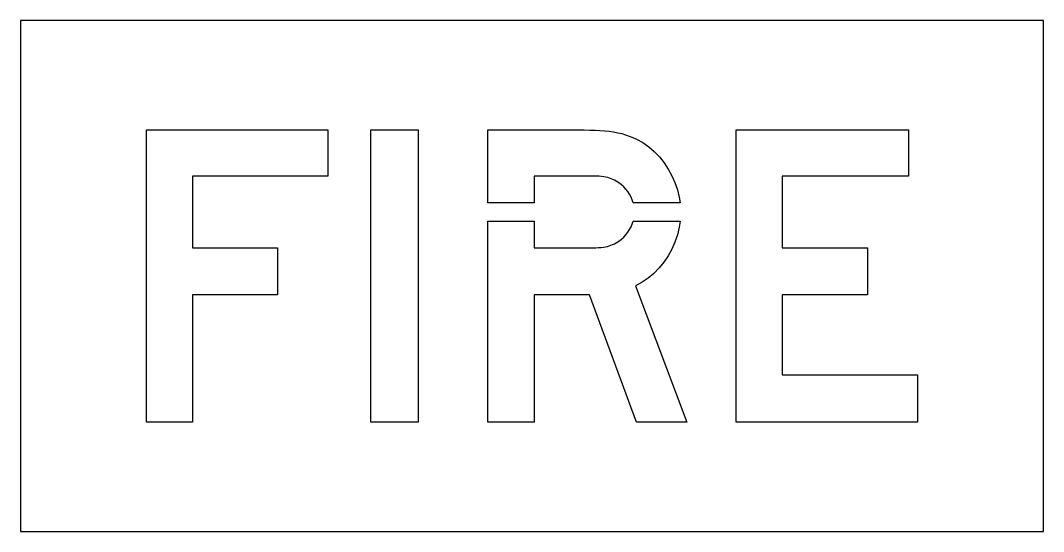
# Model space of a CAD drawing. Extents: x 0 to 28, y 0 to 14.
import ezdxf

# ---------------------------------------------------------------- set-up
doc = ezdxf.new("R2010")
doc.units = 0
doc.layers.add('CUT', color=7, linetype='Continuous')
doc.layers.add('OUTSIDE', color=1, linetype='Continuous')

msp = doc.modelspace()

# ---------------------------------------------------------------- linework, layer by layer
at = {"layer": 'CUT'}
for points in [[(7.0384, 7.772), (7.0384, 6.4808), (4.7088, 6.4808), (4.7088, 3), (3.4456, 3), (3.4456, 11), (8.4144, 11), (8.4144, 9.7368), (4.7088, 9.7368), (4.7088, 7.772)], [(10.884, 11), (10.884, 3), (9.5928, 3), (9.5928, 11)], [(16.6232, 9.3104), (16.5696, 9.3784), (16.5104, 9.4416), (16.4464, 9.4992), (16.376, 9.5512), (16.3016, 9.5968), (16.2536, 9.6232), (16.2088, 9.6456), (16.164, 9.6656), (16.1184, 9.6824), (16.0712, 9.6968), (16.0208, 9.7088), (15.9656, 9.7184), (15.9048, 9.7256), (15.836, 9.7304), (15.7584, 9.7344), (15.6704, 9.736), (15.572, 9.7368), (14.056, 9.7368), (14.056, 9.0054), (12.7928, 9.0054), (12.7928, 11), (15.4312, 11), (15.5816, 10.9984), (15.7248, 10.9952), (15.86, 10.988), (15.9896, 10.9784), (16.1128, 10.9648), (16.2312, 10.9472), (16.3448, 10.9256), (16.4544, 10.9), (16.56, 10.8696), (16.6632, 10.8344), (16.764, 10.7936), (16.8632, 10.7472), (17.0344, 10.6528), (17.196, 10.5392), (17.348, 10.408), (17.488, 10.2616), (17.6152, 10.1016), (17.7296, 9.9296), (17.8288, 9.748), (17.9128, 9.5584), (17.98, 9.3616), (18.0296, 9.1616), (18.053, 9.0054), (16.7707, 9.0054), (16.7448, 9.0848), (16.7104, 9.1632), (16.6696, 9.2384)], [(24.3016, 9.7368), (20.8488, 9.7368), (20.8488, 7.772), (23.1784, 7.772), (23.1784, 6.4808), (20.8488, 6.4808), (20.8488, 4.2912), (24.5544, 4.2912), (24.5544, 3), (19.5856, 3), (19.5856, 11), (24.3016, 11)], [(12.7928, 8.5034), (14.056, 8.5034), (14.056, 7.772), (15.572, 7.772), (15.6648, 7.7728), (15.7488, 7.7744), (15.824, 7.7784), (15.892, 7.7832), (15.9536, 7.7904), (16.0104, 7.8), (16.0632, 7.812), (16.112, 7.8256), (16.16, 7.8432), (16.2064, 7.8632), (16.2536, 7.8856), (16.3016, 7.912), (16.376, 7.9576), (16.4464, 8.0096), (16.5104, 8.0672), (16.5696, 8.1304), (16.6232, 8.1984), (16.6696, 8.2704), (16.7104, 8.3456), (16.7448, 8.424), (16.771, 8.5034), (18.0539, 8.5034), (18.0288, 8.336), (17.98, 8.1304), (17.912, 7.9312), (17.8272, 7.7384), (17.7264, 7.5544), (17.6096, 7.3808), (17.4792, 7.22), (17.336, 7.0728), (17.18, 6.9416), (17.0128, 6.828), (16.8352, 6.7336), (18.2384, 3), (16.8632, 3), (15.572, 6.4808), (14.056, 6.4808), (14.056, 3), (12.7928, 3)]]:
    msp.add_lwpolyline(points, close=True, dxfattribs=at)
at = {"layer": 'OUTSIDE'}
msp.add_lwpolyline([(0, 0), (28, 0), (28, 14), (0, 14)], close=True, dxfattribs=at)

doc.saveas('drawing.dxf')
